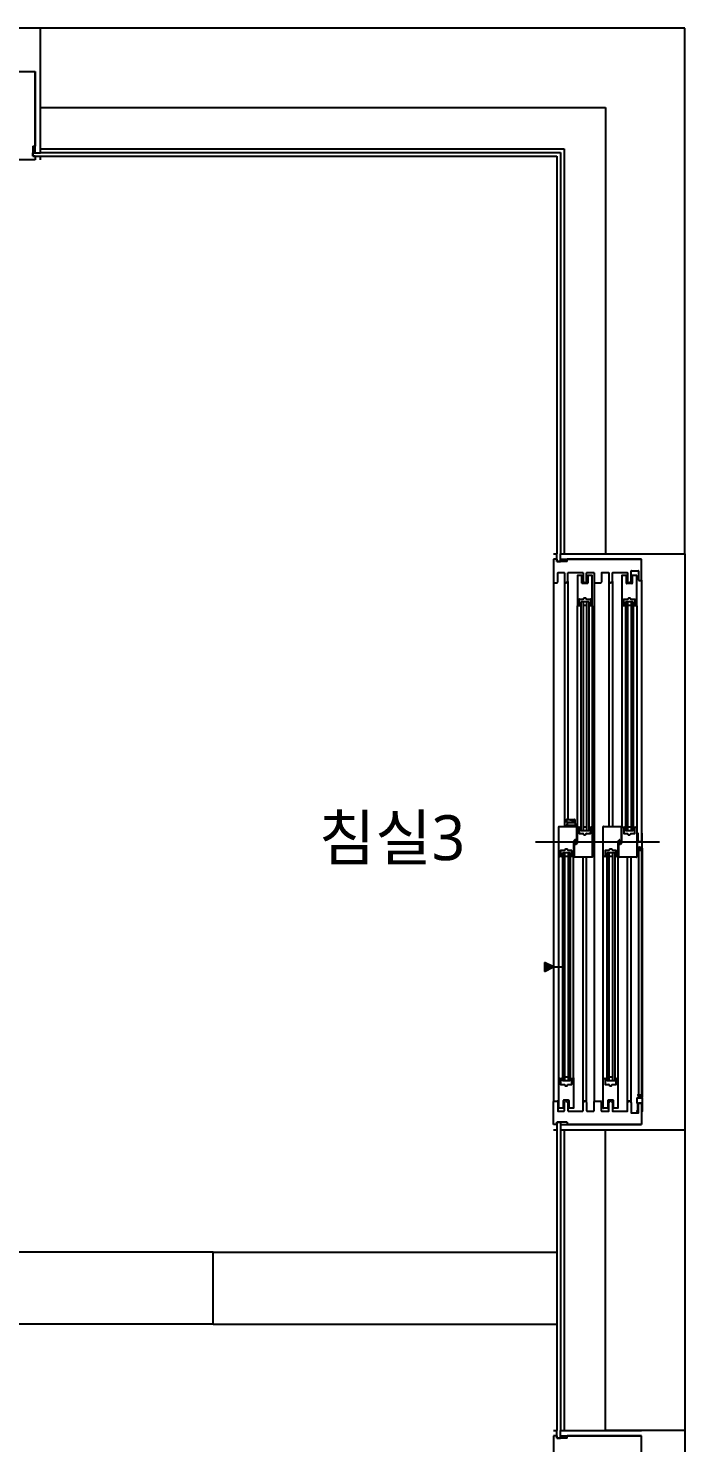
# Model space of a CAD drawing. Header units: millimetres. Extents: x -33000 to 294000, y 0 to 42408.
# Drawn here: x 141244 to 143068, y 19586 to 23515 of the extents above; entities that cross this region are included whole.
import ezdxf
from ezdxf.enums import TextEntityAlignment as Align

# ---------------------------------------------------------------- set-up
doc = ezdxf.new("R2010")
doc.units = ezdxf.units.MM
doc.header["$LTSCALE"] = 50
doc.layers.add('arch', color=8, linetype='Continuous')
doc.layers.add('실명', color=9, linetype='Continuous')
doc.styles.add('FORTELINE', font='malgun.ttf')

msp = doc.modelspace()

# ---------------------------------------------------------------- hatches: boundary and pattern name
at = {"layer": 'arch'}
h = msp.add_hatch(color=256, dxfattribs=at)
h.dxf.hatch_style = 1
h.paths.add_polyline_path([(142678.3, 20920), (142678.3, 20895), (142703.3, 20907.5)])

# ---------------------------------------------------------------- linework, layer by layer
for p, q in [((141278.3, 23514.6), (139778.3, 23514.6)), ((143068.3, 23514.6), (141278.3, 23514.6)), ((141278.3, 23294.6), (141278.3, 23514.6)), ((143068.3, 22054.6), (143068.3, 23514.6)), ((141205.3, 23394.6), (141263.3, 23394.6)), ((141263.3, 23169.1), (141263.3, 23394.6)), ((141263.3, 23394.6), (141263.3, 23187.6)), ((141278.3, 23169.1), (141278.3, 23394.6)), ((141278.3, 23294.6), (142848.3, 23294.6)), ((142848.3, 23294.6), (142848.3, 22054.6)), ((141257.3, 23187.6), (141263.3, 23187.6)), ((141257.3, 23187.6), (141257.3, 23159.6)), ((141263.3, 23149.6), (141199.3, 23149.6)), ((141257.3, 23169.1), (141278.3, 23169.1)), ((141257.3, 23159.6), (141257.3, 23169.1)), ((141257.3, 23159.6), (141278.3, 23159.6)), ((141263.3, 23159.6), (141257.3, 23159.6)), ((141263.3, 23159.6), (141263.3, 23149.6)), ((141278.3, 23179.6), (142733.3, 23179.6)), ((141278.3, 23169.6), (142723.3, 23169.6)), ((141278.3, 23159.6), (142713.3, 23159.6)), ((141278.3, 23149.6), (141278.3, 23159.6)), ((142713.3, 23159.6), (142713.3, 22054.6)), ((142723.3, 23169.6), (142723.3, 22054.6)), ((142733.3, 23179.6), (142733.3, 22054.6)), ((142703.3, 22054.6), (142713.3, 22054.6)), ((142713.3, 22033.6), (142713.3, 22054.6)), ((142722.8, 22054.6), (142948.3, 22054.6)), ((142722.8, 22033.6), (142722.8, 22054.6)), ((142848.3, 22054.6), (143068.3, 22054.6)), ((143068.3, 22054.6), (143068.3, 20454.6)), ((142703.3, 22039.6), (142703.3, 21975.6)), ((142713.3, 22039.6), (142703.3, 22039.6)), ((142713.3, 22039.6), (142713.3, 22033.6)), ((142713.3, 22033.6), (142722.8, 22033.6)), ((142741.3, 22033.6), (142713.3, 22033.6)), ((142716.3, 22002.6), (142732.8, 22002.6)), ((142722.8, 22039.6), (142948.3, 22039.6)), ((142948.3, 22039.6), (142741.3, 22039.6)), ((142741.3, 22033.6), (142741.3, 22039.6)), ((142744.8, 22002.6), (142784.8, 22002.6)), ((142796.8, 22002.6), (142815.3, 22002.6)), ((142837.8, 22002.6), (142856.3, 22002.6)), ((142868.3, 22002.6), (142908.3, 22002.6)), ((142919.3, 21978.1), (142919.3, 22006.6)), ((142920.3, 22007.6), (142939.3, 22007.6)), ((142940.3, 22006.6), (142940.3, 21981.6)), ((142948.3, 21981.6), (142948.3, 22039.6)), ((142703.3, 21975.6), (142703.3, 20533.6)), ((142704.3, 21974.6), (142714.3, 21974.6)), ((142715.3, 21975.6), (142715.3, 22001.6)), ((142733.8, 22001.6), (142733.8, 21978.1)), ((142733.8, 21978.1), (142733.8, 21297.1)), ((142734.3, 21977.6), (142734.9, 21977.6)), ((142742.7, 21977.6), (142743.3, 21977.6)), ((142743.8, 21978.1), (142743.8, 22001.6)), ((142743.8, 21978.1), (142743.8, 21316.6)), ((142770.3, 21994.1), (142770.3, 21910.1)), ((142782.3, 21994.6), (142770.8, 21994.6)), ((142782.8, 21973.3), (142782.8, 21994.1)), ((142797.8, 21972.3), (142783.8, 21972.3)), ((142785.8, 22001.6), (142785.8, 21978.1)), ((142786.3, 21977.6), (142786.9, 21977.6)), ((142794.7, 21977.6), (142795.3, 21977.6)), ((142795.8, 21978.1), (142795.8, 22001.6)), ((142798.8, 21994.1), (142798.8, 21973.3)), ((142810.8, 21994.6), (142799.3, 21994.6)), ((142811.3, 21910.1), (142811.3, 21994.1)), ((142816.3, 22001.6), (142816.3, 21975.6)), ((142816.3, 21975.6), (142816.3, 20533.6)), ((142817.3, 21974.6), (142835.8, 21974.6)), ((142836.8, 22001.6), (142836.8, 21975.6)), ((142857.3, 22001.6), (142857.3, 21978.1)), ((142857.3, 21978.1), (142857.3, 21297.1)), ((142857.8, 21977.6), (142858.4, 21977.6)), ((142866.2, 21977.6), (142866.8, 21977.6)), ((142867.3, 21978.1), (142867.3, 22001.6)), ((142867.3, 21978.1), (142867.3, 21297.1)), ((142893.8, 21994.1), (142893.8, 21910.1)), ((142905.8, 21994.6), (142894.3, 21994.6)), ((142906.3, 21973.3), (142906.3, 21994.1)), ((142921.3, 21972.3), (142907.3, 21972.3)), ((142909.3, 22001.6), (142909.3, 21978.1)), ((142909.8, 21977.6), (142910.4, 21977.6)), ((142918.2, 21977.6), (142918.8, 21977.6)), ((142922.3, 21994.1), (142922.3, 21973.3)), ((142934.3, 21994.6), (142922.8, 21994.6)), ((142934.8, 21910.1), (142934.8, 21994.1)), ((142941.3, 21980.6), (142947.3, 21980.6)), ((142948.3, 21981.6), (142948.3, 21255)), ((142775.3, 21913.1), (142775.3, 21928.1)), ((142775.8, 21928.6), (142786, 21928.6)), ((142786.4, 21928.9), (142788.2, 21931.9)), ((142788.6, 21932.1), (142793, 21932.1)), ((142793.4, 21931.9), (142795.2, 21928.9)), ((142795.6, 21928.6), (142805.8, 21928.6)), ((142806.3, 21928.1), (142806.3, 21913.1)), ((142898.8, 21913.1), (142898.8, 21928.1)), ((142899.3, 21928.6), (142909.5, 21928.6)), ((142909.9, 21928.9), (142911.7, 21931.9)), ((142912.1, 21932.1), (142916.5, 21932.1)), ((142916.9, 21931.9), (142918.7, 21928.9)), ((142919.1, 21928.6), (142929.3, 21928.6)), ((142929.8, 21928.1), (142929.8, 21913.1)), ((142770.3, 21296.6), (142770.3, 21910.1)), ((142771.3, 21910.1), (142771.3, 21911.6)), ((142771.3, 21911.6), (142777.8, 21911.6)), ((142776.3, 21913.1), (142775.3, 21913.1)), ((142778.3, 21916.6), (142776.8, 21916.6)), ((142776.8, 21916.6), (142776.8, 21913.6)), ((142777.2, 21911.6), (142779.8, 21909)), ((142778.3, 21912.1), (142778.3, 21916.6)), ((142801.8, 21921.6), (142779.8, 21921.6)), ((142779.8, 21921.6), (142779.8, 21285.1)), ((142785.8, 21921.6), (142785.8, 21285.1)), ((142795.8, 21911.6), (142785.8, 21911.6)), ((142795.8, 21921.6), (142795.8, 21285.1)), ((142801.8, 21921.6), (142801.8, 21285.1)), ((142804.4, 21911.6), (142801.8, 21909)), ((142804.8, 21916.6), (142803.3, 21916.6)), ((142803.3, 21916.6), (142803.3, 21912.1)), ((142803.8, 21911.6), (142810.3, 21911.6)), ((142804.8, 21913.6), (142804.8, 21916.6)), ((142806.3, 21913.1), (142805.3, 21913.1)), ((142810.3, 21911.6), (142810.3, 21910.1)), ((142811.3, 21910.1), (142811.3, 21296.6)), ((142893.8, 21910.1), (142893.8, 21296.6)), ((142894.8, 21910.1), (142894.8, 21911.6)), ((142894.8, 21911.6), (142901.3, 21911.6)), ((142899.8, 21913.1), (142898.8, 21913.1)), ((142901.8, 21916.6), (142900.3, 21916.6)), ((142900.3, 21916.6), (142900.3, 21913.6)), ((142900.7, 21911.6), (142903.3, 21909)), ((142901.8, 21912.1), (142901.8, 21916.6)), ((142903.3, 21921.6), (142903.3, 21285.1)), ((142925.3, 21921.6), (142903.3, 21921.6)), ((142909.3, 21921.6), (142909.3, 21285.1)), ((142919.3, 21911.6), (142909.3, 21911.6)), ((142919.3, 21921.6), (142919.3, 21285.1)), ((142925.3, 21921.6), (142925.3, 21285.1)), ((142927.9, 21911.6), (142925.3, 21909)), ((142928.3, 21916.6), (142926.8, 21916.6)), ((142926.8, 21916.6), (142926.8, 21912.1)), ((142927.3, 21911.6), (142933.8, 21911.6)), ((142928.3, 21913.6), (142928.3, 21916.6)), ((142929.8, 21913.1), (142928.8, 21913.1)), ((142933.8, 21911.6), (142933.8, 21910.1)), ((142934.8, 21910.1), (142934.8, 21296.6)), ((142718.3, 21212.6), (142718.3, 21296.6)), ((142718.8, 21297.1), (142767.3, 21297.1)), ((142739.8, 21297.1), (142743.8, 21308)), ((142739.9, 21315.6), (142739.9, 21310.3)), ((142740.9, 21316.6), (142762, 21316.6)), ((142740.9, 21309.3), (142761, 21309.3)), ((142759.5, 21313.5), (142741.1, 21316.4)), ((142743.8, 21308), (142743.8, 21309.3)), ((142743.8, 21308), (142763.3, 21308)), ((142766.8, 21299.7), (142744.1, 21299.7)), ((142744.1, 21299.7), (142744.1, 21297.1)), ((142761, 21309.3), (142761, 21311.6)), ((142761, 21309.3), (142763.3, 21309.3)), ((142763, 21315.6), (142763.3, 21308)), ((142763.3, 21308), (142764.7, 21299.7)), ((142766.8, 21297.1), (142766.8, 21299.7)), ((142767.8, 21296.6), (142767.8, 21260.6)), ((142770.3, 21253.1), (142770.3, 21296.6)), ((142771.3, 21296.6), (142771.3, 21295.1)), ((142777.2, 21295.1), (142779.8, 21297.7)), ((142804.4, 21295.1), (142801.8, 21297.7)), ((142810.3, 21295.1), (142810.3, 21296.6)), ((142811.3, 21296.6), (142811.3, 21212.6)), ((142841.8, 21212.6), (142841.8, 21296.6)), ((142842.3, 21297.1), (142890.8, 21297.1)), ((142891.3, 21296.6), (142891.3, 21260.6)), ((142893.8, 21253.1), (142893.8, 21296.6)), ((142894.8, 21296.6), (142894.8, 21295.1)), ((142900.7, 21295.1), (142903.3, 21297.7)), ((142927.9, 21295.1), (142925.3, 21297.7)), ((142933.8, 21295.1), (142933.8, 21296.6)), ((142934.8, 21296.6), (142934.8, 21212.6)), ((142763.3, 21260.6), (142759.3, 21256.2)), ((142759.3, 21256.2), (142759.3, 21212.6)), ((142761.8, 21248.6), (142762.7, 21257.2)), ((142763.2, 21257.6), (142763.4, 21257.6)), ((142764.8, 21260.6), (142763.3, 21260.6)), ((142763.8, 21257.2), (142764.8, 21248.6)), ((142765.8, 21252), (142764.8, 21260.6)), ((142767.8, 21260.6), (142766.8, 21252)), ((142771.3, 21295.1), (142777.8, 21295.1)), ((142776.3, 21293.6), (142775.3, 21293.6)), ((142775.3, 21293.6), (142775.3, 21278.6)), ((142775.8, 21278.1), (142785.5, 21278.1)), ((142776.8, 21290.1), (142776.8, 21293.1)), ((142778.3, 21290.1), (142776.8, 21290.1)), ((142778.3, 21294.6), (142778.3, 21290.1)), ((142801.8, 21285.1), (142779.8, 21285.1)), ((142795.8, 21295.1), (142785.8, 21295.1)), ((142785.9, 21277.9), (142787.7, 21274.9)), ((142788.1, 21274.6), (142792.5, 21274.6)), ((142792.9, 21274.9), (142794.7, 21277.9)), ((142795.1, 21278.1), (142805.8, 21278.1)), ((142803.3, 21290.1), (142803.3, 21294.6)), ((142804.8, 21290.1), (142803.3, 21290.1)), ((142803.8, 21295.1), (142810.3, 21295.1)), ((142804.8, 21293.1), (142804.8, 21290.1)), ((142806.3, 21293.6), (142805.3, 21293.6)), ((142806.3, 21278.6), (142806.3, 21293.6)), ((142886.8, 21260.6), (142882.8, 21256.2)), ((142882.8, 21256.2), (142882.8, 21212.6)), ((142885.3, 21248.6), (142886.2, 21257.2)), ((142886.7, 21257.6), (142886.9, 21257.6)), ((142888.3, 21260.6), (142886.8, 21260.6)), ((142887.3, 21257.2), (142888.3, 21248.6)), ((142889.3, 21252), (142888.3, 21260.6)), ((142891.3, 21260.6), (142890.3, 21252)), ((142894.8, 21295.1), (142898.3, 21295.1)), ((142898.3, 21295.1), (142898.8, 21294.6)), ((142898.8, 21294.6), (142899.3, 21295.1)), ((142899.8, 21293.6), (142898.8, 21293.6)), ((142898.8, 21293.6), (142898.8, 21278.6)), ((142899.3, 21295.1), (142901.3, 21295.1)), ((142899.3, 21278.1), (142909, 21278.1)), ((142900.3, 21290.1), (142900.3, 21293.1)), ((142901.8, 21290.1), (142900.3, 21290.1)), ((142901.8, 21294.6), (142901.8, 21290.1)), ((142925.3, 21285.1), (142903.3, 21285.1)), ((142919.3, 21295.1), (142909.3, 21295.1)), ((142909.4, 21277.9), (142911.2, 21274.9)), ((142911.6, 21274.6), (142916, 21274.6)), ((142916.4, 21274.9), (142918.2, 21277.9)), ((142918.6, 21278.1), (142929.3, 21278.1)), ((142926.8, 21290.1), (142926.8, 21294.6)), ((142928.3, 21290.1), (142926.8, 21290.1)), ((142927.3, 21295.1), (142933.8, 21295.1)), ((142928.3, 21293.1), (142928.3, 21290.1)), ((142929.8, 21293.6), (142928.8, 21293.6)), ((142929.8, 21278.6), (142929.8, 21293.6)), ((142936.3, 21277.5), (142936.3, 21275.5)), ((142936.3, 21275.5), (142937.1, 21275.5)), ((142938.8, 21278), (142936.8, 21278)), ((142937.1, 21275.5), (142937.1, 21277)), ((142937.1, 21277), (142938.3, 21277)), ((142938.3, 21277), (142938.3, 21255.5)), ((142939.3, 21255.5), (142939.3, 21277.5)), ((142949.3, 21277.5), (142949.3, 21255.5)), ((142950.3, 21239), (142950.3, 21277.5)), ((142653.3, 21254.6), (142998.3, 21254.6)), ((142723.3, 21230.6), (142723.3, 21215.6)), ((142734.5, 21231.1), (142723.8, 21231.1)), ((142724.8, 21216.1), (142724.8, 21219.1)), ((142724.8, 21219.1), (142726.3, 21219.1)), ((142726.3, 21219.1), (142726.3, 21214.6)), ((142750.3, 21224.1), (142728.3, 21224.1)), ((142728.3, 21224.1), (142728.3, 20590.9)), ((142734.3, 21224.1), (142734.3, 20590.9)), ((142736.7, 21234.4), (142734.9, 21231.4)), ((142741.5, 21234.6), (142737.1, 21234.6)), ((142743.7, 21231.4), (142741.9, 21234.4)), ((142753.8, 21231.1), (142744.1, 21231.1)), ((142744.3, 21224.1), (142744.3, 20590.9)), ((142750.3, 21224.1), (142750.3, 20590.9)), ((142751.3, 21214.6), (142751.3, 21219.1)), ((142751.3, 21219.1), (142752.8, 21219.1)), ((142752.8, 21219.1), (142752.8, 21216.1)), ((142754.3, 21215.6), (142754.3, 21230.6)), ((142761.8, 21212.6), (142761.8, 21248.6)), ((142764.8, 21248.6), (142766.3, 21248.6)), ((142766.4, 21251.6), (142766.2, 21251.6)), ((142766.3, 21248.6), (142770.3, 21253.1)), ((142846.8, 21230.6), (142846.8, 21215.6)), ((142858, 21231.1), (142847.3, 21231.1)), ((142848.3, 21216.1), (142848.3, 21219.1)), ((142848.3, 21219.1), (142849.8, 21219.1)), ((142849.8, 21219.1), (142849.8, 21214.6)), ((142873.8, 21224.1), (142851.8, 21224.1)), ((142851.8, 21224.1), (142851.8, 20590.9)), ((142857.8, 21224.1), (142857.8, 20590.9)), ((142860.2, 21234.4), (142858.4, 21231.4)), ((142865, 21234.6), (142860.6, 21234.6)), ((142867.2, 21231.4), (142865.4, 21234.4)), ((142877.3, 21231.1), (142867.6, 21231.1)), ((142867.8, 21224.1), (142867.8, 20590.9)), ((142873.8, 21224.1), (142873.8, 20590.9)), ((142874.8, 21214.6), (142874.8, 21219.1)), ((142874.8, 21219.1), (142876.3, 21219.1)), ((142876.3, 21219.1), (142876.3, 21216.1)), ((142877.8, 21215.6), (142877.8, 21230.6)), ((142885.3, 21212.6), (142885.3, 21248.6)), ((142888.3, 21248.6), (142889.8, 21248.6)), ((142889.9, 21251.6), (142889.7, 21251.6)), ((142889.8, 21248.6), (142893.8, 21253.1)), ((142936.3, 21254.5), (142936.3, 21241)), ((142937.8, 21255), (142936.8, 21255)), ((142937.3, 21240), (142942.8, 21240)), ((142942.8, 21232.5), (142938.8, 21232.5)), ((142938.8, 21231.5), (142949.3, 21231.5)), ((142948.8, 21255), (142939.8, 21255)), ((142940.3, 21240), (142940.3, 21232.5)), ((142940.3, 21231.5), (142940.3, 20552.1)), ((142943.3, 21239.5), (142943.3, 21233)), ((142944.3, 21233), (142944.3, 21239.5)), ((142944.8, 21240), (142949.3, 21240)), ((142949.3, 21232.5), (142944.8, 21232.5)), ((142948.3, 21231.5), (142948.3, 20552.1)), ((142949.3, 21240), (142949.3, 21239)), ((142949.3, 21233), (142949.3, 21232.5)), ((142950.3, 21236.1), (142950.3, 20547.6)), ((142950.3, 21232.5), (142950.3, 21233)), ((142718.3, 20599.1), (142718.3, 21212.6)), ((142725.8, 21214.1), (142719.3, 21214.1)), ((142719.3, 21214.1), (142719.3, 21212.6)), ((142723.3, 21215.6), (142724.3, 21215.6)), ((142725.7, 21214.1), (142728.3, 21211.5)), ((142744.3, 21214.1), (142734.3, 21214.1)), ((142752.9, 21214.1), (142750.3, 21211.5)), ((142758.3, 21214.1), (142751.8, 21214.1)), ((142753.3, 21215.6), (142754.3, 21215.6)), ((142758.3, 21212.6), (142758.3, 21214.1)), ((142759.3, 20599.1), (142759.3, 21212.6)), ((142810.8, 21212.1), (142762.3, 21212.1)), ((142785.8, 20531.1), (142785.8, 21212.1)), ((142795.8, 20531.1), (142795.8, 21212.1)), ((142841.8, 20599.1), (142841.8, 21212.6)), ((142849.3, 21214.1), (142842.8, 21214.1)), ((142842.8, 21214.1), (142842.8, 21212.6)), ((142846.8, 21215.6), (142847.8, 21215.6)), ((142849.2, 21214.1), (142851.8, 21211.5)), ((142867.8, 21214.1), (142857.8, 21214.1)), ((142876.4, 21214.1), (142873.8, 21211.5)), ((142881.8, 21214.1), (142875.3, 21214.1)), ((142876.8, 21215.6), (142877.8, 21215.6)), ((142881.8, 21212.6), (142881.8, 21214.1)), ((142882.8, 21212.6), (142882.8, 20599.1)), ((142934.3, 21212.1), (142885.8, 21212.1)), ((142909.3, 20531.1), (142909.3, 21212.1)), ((142919.3, 20531.1), (142919.3, 21212.1)), ((142703.3, 20907.5), (142678.3, 20920)), ((142678.3, 20920), (142678.3, 20895)), ((142678.3, 20895), (142703.3, 20907.5)), ((142703.3, 20907.5), (142728.3, 20907.5)), ((142718.3, 20515.1), (142718.3, 20599.1)), ((142719.3, 20599.1), (142719.3, 20597.6)), ((142719.3, 20597.6), (142725.8, 20597.6)), ((142724.3, 20596.1), (142723.3, 20596.1)), ((142723.3, 20596.1), (142723.3, 20581.1)), ((142724.8, 20592.6), (142724.8, 20595.6)), ((142726.3, 20592.6), (142724.8, 20592.6)), ((142725.7, 20597.6), (142728.3, 20600.2)), ((142726.3, 20597.1), (142726.3, 20592.6)), ((142750.3, 20590.9), (142728.3, 20590.9)), ((142744.3, 20600.9), (142734.3, 20600.9)), ((142752.9, 20597.6), (142750.3, 20600.2)), ((142751.3, 20592.6), (142751.3, 20597.1)), ((142752.8, 20592.6), (142751.3, 20592.6)), ((142751.8, 20597.6), (142758.3, 20597.6)), ((142752.8, 20595.6), (142752.8, 20592.6)), ((142754.3, 20596.1), (142753.3, 20596.1)), ((142754.3, 20581.1), (142754.3, 20596.1)), ((142758.3, 20597.6), (142758.3, 20599.1)), ((142759.3, 20599.1), (142759.3, 20515.1)), ((142841.8, 20515.1), (142841.8, 20599.1)), ((142842.8, 20599.1), (142842.8, 20597.6)), ((142842.8, 20597.6), (142849.3, 20597.6)), ((142847.8, 20596.1), (142846.8, 20596.1)), ((142846.8, 20596.1), (142846.8, 20581.1)), ((142848.3, 20592.6), (142848.3, 20595.6)), ((142849.8, 20592.6), (142848.3, 20592.6)), ((142849.2, 20597.6), (142851.8, 20600.2)), ((142849.8, 20597.1), (142849.8, 20592.6)), ((142873.8, 20590.9), (142851.8, 20590.9)), ((142867.8, 20600.9), (142857.8, 20600.9)), ((142876.4, 20597.6), (142873.8, 20600.2)), ((142874.8, 20592.6), (142874.8, 20597.1)), ((142876.3, 20592.6), (142874.8, 20592.6)), ((142875.3, 20597.6), (142881.8, 20597.6)), ((142876.3, 20595.6), (142876.3, 20592.6)), ((142877.8, 20596.1), (142876.8, 20596.1)), ((142877.8, 20581.1), (142877.8, 20596.1)), ((142881.8, 20597.6), (142881.8, 20599.1)), ((142882.8, 20599.1), (142882.8, 20515.1)), ((142723.8, 20580.6), (142734, 20580.6)), ((142734.4, 20580.4), (142736.2, 20577.4)), ((142736.6, 20577.1), (142741, 20577.1)), ((142741.4, 20577.4), (142743.2, 20580.4)), ((142743.6, 20580.6), (142753.8, 20580.6)), ((142847.3, 20580.6), (142857.5, 20580.6)), ((142857.9, 20580.4), (142859.7, 20577.4)), ((142860.1, 20577.1), (142864.5, 20577.1)), ((142864.9, 20577.4), (142866.7, 20580.4)), ((142867.1, 20580.6), (142877.3, 20580.6)), ((142938.8, 20552.1), (142949.3, 20552.1)), ((142942.8, 20551.1), (142938.8, 20551.1)), ((142940.3, 20551.1), (142940.3, 20543.6)), ((142943.3, 20544.1), (142943.3, 20550.6)), ((142944.3, 20550.6), (142944.3, 20544.1)), ((142949.3, 20551.1), (142944.8, 20551.1)), ((142949.3, 20550.6), (142949.3, 20551.1)), ((142950.3, 20551.1), (142950.3, 20550.6)), ((142703.3, 20469.6), (142703.3, 20533.6)), ((142704.3, 20534.6), (142714.3, 20534.6)), ((142715.3, 20533.6), (142715.3, 20507.6)), ((142719.3, 20514.6), (142718.8, 20514.6)), ((142730.3, 20514.6), (142718.8, 20514.6)), ((142730.8, 20535.9), (142730.8, 20515.1)), ((142745.8, 20536.9), (142731.8, 20536.9)), ((142733.8, 20507.6), (142733.8, 20531.1)), ((142734.3, 20531.6), (142734.9, 20531.6)), ((142742.7, 20531.6), (142743.3, 20531.6)), ((142743.8, 20531.1), (142743.8, 20507.6)), ((142746.8, 20515.1), (142746.8, 20535.9)), ((142758.8, 20514.6), (142747.3, 20514.6)), ((142785.8, 20507.6), (142785.8, 20531.1)), ((142786.3, 20531.6), (142786.9, 20531.6)), ((142794.7, 20531.6), (142795.3, 20531.6)), ((142795.8, 20531.1), (142795.8, 20507.6)), ((142816.3, 20507.6), (142816.3, 20533.6)), ((142817.3, 20534.6), (142835.8, 20534.6)), ((142836.8, 20507.6), (142836.8, 20533.6)), ((142853.8, 20514.6), (142842.3, 20514.6)), ((142854.3, 20535.9), (142854.3, 20515.1)), ((142869.3, 20536.9), (142855.3, 20536.9)), ((142857.3, 20507.6), (142857.3, 20531.1)), ((142857.8, 20531.6), (142858.4, 20531.6)), ((142866.2, 20531.6), (142866.8, 20531.6)), ((142867.3, 20531.1), (142867.3, 20507.6)), ((142870.3, 20515.1), (142870.3, 20535.9)), ((142882.3, 20514.6), (142870.8, 20514.6)), ((142909.3, 20507.6), (142909.3, 20531.1)), ((142909.8, 20531.6), (142910.4, 20531.6)), ((142918.2, 20531.6), (142918.8, 20531.6)), ((142919.3, 20531.1), (142919.3, 20502.6)), ((142936.3, 20529.1), (142936.3, 20542.6)), ((142937.8, 20528.6), (142936.8, 20528.6)), ((142937.3, 20543.6), (142942.8, 20543.6)), ((142938.3, 20506.6), (142938.3, 20528.1)), ((142939.3, 20528.1), (142939.3, 20506.1)), ((142948.8, 20528.6), (142939.8, 20528.6)), ((142940.3, 20502.6), (142940.3, 20527.6)), ((142941.3, 20528.6), (142947.3, 20528.6)), ((142944.8, 20543.6), (142949.3, 20543.6)), ((142948.3, 20527.6), (142948.3, 20469.6)), ((142949.3, 20543.6), (142949.3, 20544.6)), ((142949.3, 20506.1), (142949.3, 20528.1)), ((142950.3, 20544.6), (142950.3, 20506.1)), ((142713.3, 20475.6), (142713.3, 20454.6)), ((142713.3, 20475.6), (142722.8, 20475.6)), ((142713.3, 20469.6), (142713.3, 20475.6)), ((142741.3, 20475.6), (142713.3, 20475.6)), ((142716.3, 20506.6), (142732.8, 20506.6)), ((142722.8, 20475.6), (142722.8, 20454.6)), ((142741.3, 20475.6), (142741.3, 20469.6)), ((142744.8, 20506.6), (142784.8, 20506.6)), ((142796.8, 20506.6), (142815.3, 20506.6)), ((142837.8, 20506.6), (142856.3, 20506.6)), ((142868.3, 20506.6), (142908.3, 20506.6)), ((142920.3, 20501.6), (142939.3, 20501.6)), ((142936.3, 20506.1), (142936.3, 20508.1)), ((142936.3, 20508.1), (142937.1, 20508.1)), ((142938.8, 20505.6), (142936.8, 20505.6)), ((142937.1, 20508.1), (142937.1, 20506.6)), ((142937.1, 20506.6), (142938.3, 20506.6)), ((142713.3, 20469.6), (142703.3, 20469.6)), ((142703.3, 20454.6), (142713.3, 20454.6)), ((142713.3, 20454.6), (142713.3, 19619.6)), ((142722.8, 20469.6), (142948.3, 20469.6)), ((142722.8, 20454.6), (142948.3, 20454.6)), ((142723.3, 20454.6), (142723.3, 19619.6)), ((142733.3, 20454.6), (142733.3, 19619.6)), ((142948.3, 20469.6), (142741.3, 20469.6)), ((142848.3, 19619.6), (142848.3, 20454.6)), ((142848.3, 20454.6), (143068.3, 20454.6)), ((143068.3, 20454.6), (143068.3, 19619.6)), ((141758.3, 20114.6), (139198.3, 20114.6)), ((141758.3, 20114.6), (142713.3, 20114.6)), ((141758.3, 19914.6), (141758.3, 20114.6)), ((141758.3, 19914.6), (139198.3, 19914.6)), ((141758.3, 19914.6), (142713.3, 19914.6)), ((142703.3, 19619.6), (142713.3, 19619.6)), ((142713.3, 19598.6), (142713.3, 19619.6)), ((142722.8, 19619.6), (142948.3, 19619.6)), ((142722.8, 19598.6), (142722.8, 19619.6)), ((143068.3, 19619.6), (142848.3, 19619.6)), ((143068.3, 19619.6), (143068.3, 18019.6)), ((142703.3, 19604.6), (142703.3, 19540.6)), ((142713.3, 19604.6), (142703.3, 19604.6)), ((142713.3, 19604.6), (142713.3, 19598.6)), ((142713.3, 19598.6), (142722.8, 19598.6)), ((142741.3, 19598.6), (142713.3, 19598.6)), ((142722.8, 19604.6), (142948.3, 19604.6)), ((142948.3, 19604.6), (142741.3, 19604.6)), ((142741.3, 19598.6), (142741.3, 19604.6)), ((142948.3, 19546.6), (142948.3, 19604.6))]:
    msp.add_line(p, q, dxfattribs=at)
for centre in [(142947.3, 21236.1), (142947.3, 20547.6)]:
    msp.add_circle(centre, 3, dxfattribs=at)
for centre, radius, start, end in [((142716.3, 22001.6), 1, 90, 180), ((142732.8, 22001.6), 1, 0, 90), ((142744.8, 22001.6), 1, 90, 180), ((142784.8, 22001.6), 1, 0, 90), ((142796.8, 22001.6), 1, 90, 180), ((142815.3, 22001.6), 1, 0, 90), ((142837.8, 22001.6), 1, 90, 180), ((142856.3, 22001.6), 1, 0, 90), ((142868.3, 22001.6), 1, 90, 180), ((142908.3, 22001.6), 1, 0, 90), ((142920.3, 22006.6), 1, 90, 180), ((142939.3, 22006.6), 1, 0, 90), ((142704.3, 21975.6), 1, 180, 270), ((142714.3, 21975.6), 1, 270, 0), ((142734.3, 21978.1), 0.5, 180, 270), ((142734.9, 21976.6), 1, 14.4775, 90), ((142738.8, 21977.6), 3, 194.4775, 345.5225), ((142742.7, 21976.6), 1, 90, 165.5225), ((142743.3, 21978.1), 0.5, 270, 0), ((142770.8, 21994.1), 0.5, 90, 180), ((142782.3, 21994.1), 0.5, 0, 90), ((142783.8, 21973.3), 1, 180, 270), ((142786.3, 21978.1), 0.5, 180, 270), ((142786.9, 21976.6), 1, 14.4775, 90), ((142790.8, 21977.6), 3, 194.4775, 345.5225), ((142794.7, 21976.6), 1, 90, 165.5225), ((142795.3, 21978.1), 0.5, 270, 0), ((142797.8, 21973.3), 1, 270, 0), ((142799.3, 21994.1), 0.5, 90, 180), ((142810.8, 21994.1), 0.5, 0, 90), ((142817.3, 21975.6), 1, 180, 270), ((142835.8, 21975.6), 1, 270, 0), ((142857.8, 21978.1), 0.5, 180, 270), ((142858.4, 21976.6), 1, 14.4775, 90), ((142862.3, 21977.6), 3, 194.4775, 345.5225), ((142866.2, 21976.6), 1, 90, 165.5225), ((142866.8, 21978.1), 0.5, 270, 0.0003), ((142894.3, 21994.1), 0.5, 90, 180), ((142905.8, 21994.1), 0.5, 0, 90), ((142907.3, 21973.3), 1, 180, 270), ((142909.8, 21978.1), 0.5, 180, 270), ((142910.4, 21976.6), 1, 14.4775, 90), ((142914.3, 21977.6), 3, 194.4775, 345.5225), ((142918.2, 21976.6), 1, 90, 165.5225), ((142918.8, 21978.1), 0.5, 270, 0), ((142921.3, 21973.3), 1, 270, 0), ((142922.8, 21994.1), 0.5, 90, 180), ((142934.3, 21994.1), 0.5, 0, 90), ((142941.3, 21981.6), 1, 180, 270), ((142947.3, 21981.6), 1, 270, 0), ((142775.8, 21928.1), 0.5, 90, 180), ((142786, 21929.1), 0.5, 270, 330.2551), ((142788.6, 21931.6), 0.5, 90, 150.2551), ((142793, 21931.6), 0.5, 29.7449, 90), ((142795.6, 21929.1), 0.5, 209.7449, 270), ((142805.8, 21928.1), 0.5, 0, 90), ((142899.3, 21928.1), 0.5, 90, 180), ((142909.5, 21929.1), 0.5, 270, 330.2551), ((142912.1, 21931.6), 0.5, 90, 150.2551), ((142916.5, 21931.6), 0.5, 29.7449, 90), ((142919.1, 21929.1), 0.5, 209.7449, 270), ((142929.3, 21928.1), 0.5, 0, 90), ((142770.8, 21910.1), 0.5, 180, 270), ((142770.8, 21910.1), 0.5, 270, 360), ((142776.3, 21913.6), 0.5, 270, 0), ((142777.8, 21912.1), 0.5, 270, 0), ((142803.8, 21912.1), 0.5, 180, 270), ((142805.3, 21913.6), 0.5, 180, 270), ((142810.8, 21910.1), 0.5, 180, 0), ((142894.3, 21910.1), 0.5, 180, 270), ((142894.3, 21910.1), 0.5, 270, 360), ((142899.8, 21913.6), 0.5, 270, 0), ((142901.3, 21912.1), 0.5, 270, 0), ((142927.3, 21912.1), 0.5, 180, 270), ((142928.8, 21913.6), 0.5, 180, 270), ((142934.3, 21910.1), 0.5, 180, 0), ((142718.8, 21296.6), 0.5, 90, 180), ((142740.9, 21315.6), 1, 90, 180), ((142740.9, 21315.4), 1, 81.0635, 180), ((142740.9, 21310.3), 1, 180, 270.0858), ((142759.1, 21311.6), 1.88, 0, 78.8801), ((142762, 21315.6), 1, 2.2775, 90), ((142767.3, 21296.6), 0.5, 0, 90), ((142770.8, 21296.6), 0.5, 90, 180), ((142770.8, 21296.6), 0.5, 360, 90), ((142810.8, 21296.6), 0.5, 0, 180), ((142842.3, 21296.6), 0.5, 90, 180), ((142890.8, 21296.6), 0.5, 0, 90), ((142894.3, 21296.6), 0.5, 90, 180), ((142894.3, 21296.6), 0.5, 360, 90), ((142934.3, 21296.6), 0.5, 0, 180), ((142763.2, 21257.1), 0.5, 90, 173.666), ((142763.4, 21257.1), 0.5, 6.3464, 90), ((142775.8, 21278.6), 0.5, 180, 270), ((142776.3, 21293.1), 0.5, 0, 90), ((142777.8, 21294.6), 0.5, 0, 90), ((142785.5, 21277.6), 0.5, 29.7449, 90), ((142788.1, 21275.1), 0.5, 209.7449, 270), ((142792.5, 21275.1), 0.5, 270, 330.2551), ((142795.1, 21277.6), 0.5, 90, 150.2551), ((142803.8, 21294.6), 0.5, 90, 180), ((142805.3, 21293.1), 0.5, 90, 180), ((142805.8, 21278.6), 0.5, 270, 0), ((142886.7, 21257.1), 0.5, 90, 173.666), ((142886.9, 21257.1), 0.5, 6.3464, 90), ((142899.3, 21278.6), 0.5, 180, 270), ((142899.8, 21293.1), 0.5, 0, 90), ((142901.3, 21294.6), 0.5, 0, 90), ((142909, 21277.6), 0.5, 29.7449, 90), ((142911.6, 21275.1), 0.5, 209.7449, 270), ((142916, 21275.1), 0.5, 270, 330.2551), ((142918.6, 21277.6), 0.5, 90, 150.2551), ((142927.3, 21294.6), 0.5, 90, 180), ((142928.8, 21293.1), 0.5, 90, 180), ((142929.3, 21278.6), 0.5, 270, 0), ((142936.8, 21277.5), 0.5, 90, 180), ((142938.8, 21277.5), 0.5, 0, 90), ((142949.8, 21277.5), 0.5, 0, 180), ((142723.8, 21230.6), 0.5, 90, 180), ((142734.5, 21231.6), 0.5, 270, 330.2551), ((142737.1, 21234.1), 0.5, 90, 150.2551), ((142741.5, 21234.1), 0.5, 29.7449, 90), ((142744.1, 21231.6), 0.5, 209.7449, 270), ((142753.8, 21230.6), 0.5, 0, 90), ((142766.2, 21252.1), 0.5, 186.3464, 270), ((142766.4, 21252.1), 0.5, 270, 353.666), ((142847.3, 21230.6), 0.5, 90, 180), ((142858, 21231.6), 0.5, 270, 330.2551), ((142860.6, 21234.1), 0.5, 90, 150.2551), ((142865, 21234.1), 0.5, 29.7449, 90), ((142867.6, 21231.6), 0.5, 209.7449, 270), ((142877.3, 21230.6), 0.5, 0, 90), ((142889.7, 21252.1), 0.5, 186.3464, 270), ((142889.9, 21252.1), 0.5, 270, 353.666), ((142936.8, 21254.5), 0.5, 90, 180), ((142937.3, 21241), 1, 180, 270), ((142937.8, 21255.5), 0.5, 270, 0), ((142938.8, 21232), 0.5, 90, 270), ((142939.8, 21255.5), 0.5, 180, 270), ((142942.8, 21239.5), 0.5, 0, 90), ((142942.8, 21233), 0.5, 270, 0), ((142944.8, 21239.5), 0.5, 90, 180), ((142944.8, 21233), 0.5, 180, 270), ((142948.8, 21255.5), 0.5, 270, 0), ((142949.8, 21239), 0.5, 180, 0), ((142949.8, 21233), 0.5, 0, 180), ((142949.3, 21232.5), 1, 270, 0), ((142718.8, 21212.6), 0.5, 180, 0), ((142724.3, 21216.1), 0.5, 270, 0), ((142725.8, 21214.6), 0.5, 270, 0), ((142751.8, 21214.6), 0.5, 180, 270), ((142753.3, 21216.1), 0.5, 180, 270), ((142758.8, 21212.6), 0.5, 180, 0), ((142762.3, 21212.6), 0.5, 180, 270), ((142810.8, 21212.6), 0.5, 270, 0), ((142842.3, 21212.6), 0.5, 180, 0), ((142847.8, 21216.1), 0.5, 270, 0), ((142849.3, 21214.6), 0.5, 270, 0), ((142875.3, 21214.6), 0.5, 180, 270), ((142876.8, 21216.1), 0.5, 180, 270), ((142882.3, 21212.6), 0.5, 180, 0), ((142885.8, 21212.6), 0.5, 180, 270), ((142934.3, 21212.6), 0.5, 270, 0), ((142718.8, 20599.1), 0.5, 90, 180), ((142718.8, 20599.1), 0.5, 0, 90), ((142724.3, 20595.6), 0.5, 0, 90), ((142725.8, 20597.1), 0.5, 0, 90), ((142751.8, 20597.1), 0.5, 90, 180), ((142753.3, 20595.6), 0.5, 90, 180), ((142758.8, 20599.1), 0.5, 0, 180), ((142842.3, 20599.1), 0.5, 90, 180), ((142842.3, 20599.1), 0.5, 0, 90), ((142847.8, 20595.6), 0.5, 0, 90), ((142849.3, 20597.1), 0.5, 0, 90), ((142875.3, 20597.1), 0.5, 90, 180), ((142876.8, 20595.6), 0.5, 90, 180), ((142882.3, 20599.1), 0.5, 0, 180), ((142723.8, 20581.1), 0.5, 180, 270), ((142734, 20580.1), 0.5, 29.7449, 90), ((142736.6, 20577.6), 0.5, 209.7449, 270), ((142741, 20577.6), 0.5, 270, 330.2551), ((142743.6, 20580.1), 0.5, 90, 150.2551), ((142753.8, 20581.1), 0.5, 270, 0), ((142847.3, 20581.1), 0.5, 180, 270), ((142857.5, 20580.1), 0.5, 29.7449, 90), ((142860.1, 20577.6), 0.5, 209.7449, 270), ((142864.5, 20577.6), 0.5, 270, 330.2551), ((142867.1, 20580.1), 0.5, 90, 150.2551), ((142877.3, 20581.1), 0.5, 270, 0), ((142938.8, 20551.6), 0.5, 90, 270), ((142942.8, 20550.6), 0.5, 0, 90), ((142944.8, 20550.6), 0.5, 90, 180), ((142949.3, 20551.1), 1, 0, 90), ((142949.8, 20550.6), 0.5, 180, 0), ((142704.3, 20533.6), 1, 90, 180), ((142714.3, 20533.6), 1, 0, 90), ((142718.8, 20515.1), 0.5, 180, 270), ((142730.3, 20515.1), 0.5, 270, 0), ((142731.8, 20535.9), 1, 90, 180), ((142734.3, 20531.1), 0.5, 90, 180), ((142734.9, 20532.6), 1, 270, 345.5225), ((142738.8, 20531.6), 3, 14.4775, 165.5225), ((142742.7, 20532.6), 1, 194.4775, 270), ((142743.3, 20531.1), 0.5, 0, 90), ((142745.8, 20535.9), 1, 0, 90), ((142747.3, 20515.1), 0.5, 180, 270), ((142758.8, 20515.1), 0.5, 270, 0), ((142786.3, 20531.1), 0.5, 90, 180), ((142786.9, 20532.6), 1, 270, 345.5225), ((142790.8, 20531.6), 3, 14.4775, 165.5225), ((142794.7, 20532.6), 1, 194.4775, 270), ((142795.3, 20531.1), 0.5, 0, 90), ((142817.3, 20533.6), 1, 90, 180), ((142835.8, 20533.6), 1, 0, 90), ((142842.3, 20515.1), 0.5, 180, 270), ((142853.8, 20515.1), 0.5, 270, 0), ((142855.3, 20535.9), 1, 90, 180), ((142857.8, 20531.1), 0.5, 90, 180), ((142858.4, 20532.6), 1, 270, 345.5225), ((142862.3, 20531.6), 3, 14.4775, 165.5225), ((142866.2, 20532.6), 1, 194.4775, 270), ((142866.8, 20531.1), 0.5, 359.9997, 90), ((142869.3, 20535.9), 1, 0, 90), ((142870.8, 20515.1), 0.5, 180, 270), ((142882.3, 20515.1), 0.5, 270, 0), ((142909.8, 20531.1), 0.5, 90, 180), ((142910.4, 20532.6), 1, 270, 345.5225), ((142914.3, 20531.6), 3, 14.4775, 165.5225), ((142918.2, 20532.6), 1, 194.4775, 270), ((142918.8, 20531.1), 0.5, 0, 90), ((142937.3, 20542.6), 1, 90, 180), ((142936.8, 20529.1), 0.5, 180, 270), ((142937.8, 20528.1), 0.5, 0, 90), ((142939.8, 20528.1), 0.5, 90, 180), ((142941.3, 20527.6), 1, 90, 180), ((142942.8, 20544.1), 0.5, 270, 0), ((142944.8, 20544.1), 0.5, 180, 270), ((142947.3, 20527.6), 1, 0, 90), ((142948.8, 20528.1), 0.5, 0, 90), ((142949.8, 20544.6), 0.5, 0, 180), ((142716.3, 20507.6), 1, 180, 270), ((142732.8, 20507.6), 1, 270, 0), ((142744.8, 20507.6), 1, 180, 270), ((142784.8, 20507.6), 1, 270, 0), ((142796.8, 20507.6), 1, 180, 270), ((142815.3, 20507.6), 1, 270, 0), ((142837.8, 20507.6), 1, 180, 270), ((142856.3, 20507.6), 1, 270, 0), ((142868.3, 20507.6), 1, 180, 270), ((142908.3, 20507.6), 1, 270, 0), ((142920.3, 20502.6), 1, 180, 270), ((142936.8, 20506.1), 0.5, 180, 270), ((142938.8, 20506.1), 0.5, 270, 0), ((142939.3, 20502.6), 1, 270, 0), ((142949.8, 20506.1), 0.5, 180, 0)]:
    msp.add_arc(centre, radius, start, end, dxfattribs=at)

# ---------------------------------------------------------------- texts
at = {"layer": '실명', "linetype": 'ByBlock', "style": 'FORTELINE'}
msp.add_text('침실3', height=125, dxfattribs=at).set_placement((142254.8, 21266.2), align=Align.MIDDLE_CENTER)

doc.saveas('drawing.dxf')
